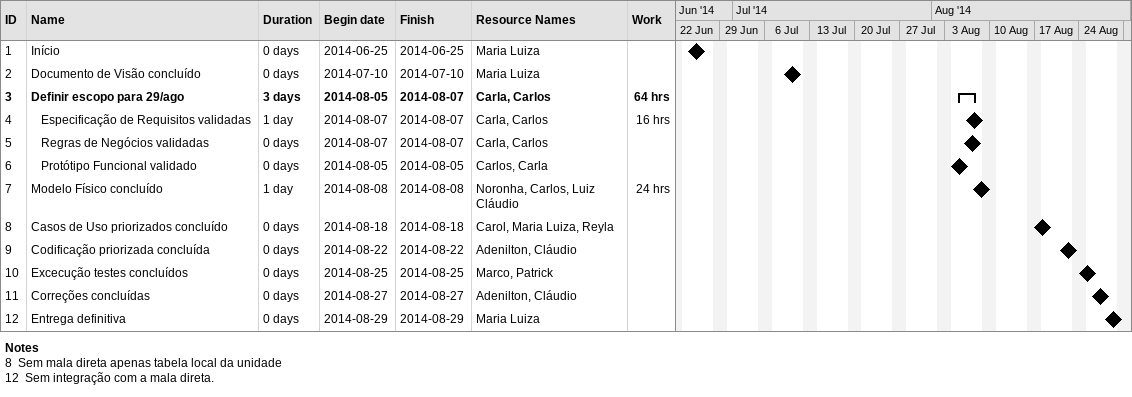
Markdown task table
| ID | Level | Task | Duration | Start | Finish | Resources | Work (h) |
|---|---|---|---|---|---|---|---|
| 1 | 1 | Início | 0d | 2014-06-25 | 2014-06-25 | Maria Luiza |  |
| 2 | 1 | Documento de Visão concluído | 0d | 2014-07-10 | 2014-07-10 | Maria Luiza |  |
| 3 | 1 | **Definir escopo para 29/ago** | 3d | 2014-08-05 | 2014-08-07 | Carla, Carlos | 64 |
| 4 | 2 | Especificação de Requisitos validadas | 1d | 2014-08-07 | 2014-08-07 | Carla, Carlos | 16 |
| 5 | 2 | Regras de Negócios validadas | 0d | 2014-08-07 | 2014-08-07 | Carla, Carlos |  |
| 6 | 2 | Protótipo Funcional validado | 0d | 2014-08-05 | 2014-08-05 | Carlos, Carla |  |
| 7 | 1 | Modelo Físico concluído | 1d | 2014-08-08 | 2014-08-08 | Noronha, Carlos, Luiz Cláudio | 24 |
| 8 | 1 | Casos de Uso priorizados concluído | 0d | 2014-08-18 | 2014-08-18 | Carol, Maria Luiza, Reyla |  |
| 9 | 1 | Codificação priorizada concluída | 0d | 2014-08-22 | 2014-08-22 | Adenilton, Cláudio |  |
| 10 | 1 | Excecução testes concluídos | 0d | 2014-08-25 | 2014-08-25 | Marco, Patrick |  |
| 11 | 1 | Correções concluídas | 0d | 2014-08-27 | 2014-08-27 | Adenilton, Cláudio |  |
| 12 | 1 | Entrega definitiva | 0d | 2014-08-29 | 2014-08-29 | Maria Luiza |  |

Notes
- 8: Sem mala direta apenas tabela local da unidade
- 12: Sem integração com a mala direta.
